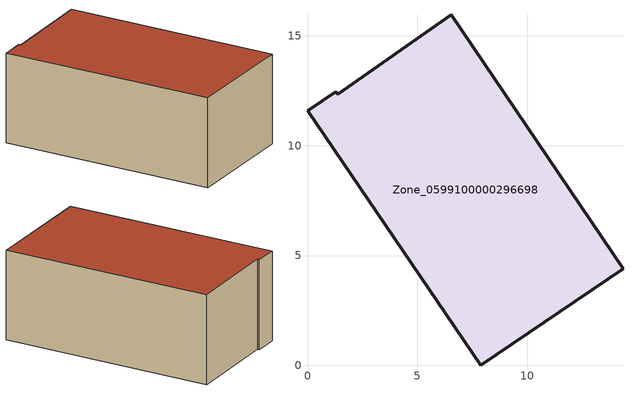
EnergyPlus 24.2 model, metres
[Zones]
Zone_0599100000296698
 floor ground (C_G): 6.54,15.97 14.37,4.4 7.88,0 0,11.59 1.29,12.47 1.38,12.35 z0
 wall outside (C_F): 7.88,0 14.37,4.4 6.54,15.97 1.38,12.35 1.29,12.47 0,11.59 7.88,0 z0:5.88
 roof outside (C_R): 14.37,4.4 6.54,15.97 1.38,12.35 1.29,12.47 0,11.59 7.88,0 z5.88
[BUILDING]
Pand.0599100000296698: North Axis=0; Terrain=City; Loads Convergence Tolerance Value=0.04; Temperature Convergence Tolerance Value=0.4; Solar Distribution=FullExterior; Maximum Number of Warmup Days=25; Minimum Number of Warmup Days=1
[Site:Location]
Rotterdam.The.Hague.AP_ZH_NLD Design_Conditions: Latitude=51.96; Longitude=4.45; Time Zone=1; Elevation=-4.5
[SITE:GROUNDTEMPERATURE:BUILDINGSURFACE]
18, 18, 18, 18, 18, 18, 18, 18, 18, 18, 18, 18
[MATERIAL] Thermal Absorptance=0.9; Solar Absorptance=0.7; Visible Absorptance=0.7
Name | Roughness | Thickness | Conductivity | Density | Specific Heat
G.D.1965 | MediumSmooth | 0.15 | 1 | 540 | 1210
F.D.1965 | Rough | 0.3 | 0.857143 | 1920 | 840
R.D.1965 | MediumRough | 0.2 | 0.08 | 1500 | 1000
[CONSTRUCTION]
C_G: G.D.1965
C_F: F.D.1965
C_R: R.D.1965
[ZONE]
Zone_0599100000296698: Type=1; Multiplier=1; Ceiling Height=Autocalculate; Volume=Autocalculate; Floor Area=autocalculate; Part of Total Floor Area=Yes
[ZONEINFILTRATION:DESIGNFLOWRATE]
Infil_Zone_0599100000296698: Zone or ZoneList or Space or SpaceList=Zone_0599100000296698; Schedule=AlwaysOn; Design Flow Rate Calculation Method=Flow/Area; Flow Rate per Floor Area=0.0042; Constant Term Coefficient=1; Temperature Term Coefficient=0; Velocity Term Coefficient=0; Velocity Squared Term Coefficient=0
[HVACTEMPLATE:ZONE:IDEALLOADSAIRSYSTEM]
Zone_0599100000296698: Maximum Heating Supply Air Temperature=50; Minimum Cooling Supply Air Temperature=13; Maximum Heating Supply Air Humidity Ratio=0.0156; Minimum Cooling Supply Air Humidity Ratio=0.0077; Heating Limit=NoLimit; Cooling Limit=NoLimit; Dehumidification Control Type=ConstantSensibleHeatRatio; Cooling Sensible Heat Ratio=0.7; Dehumidification Setpoint=60; Humidification Control Type=None; Humidification Setpoint=30; Outdoor Air Method=None; Outdoor Air Flow Rate per Person=0.00944; Outdoor Air Flow Rate per Zone Floor Area=0; Outdoor Air Flow Rate per Zone=0; Demand Controlled Ventilation Type=None; Outdoor Air Economizer Type=NoEconomizer; Heat Recovery Type=None; Sensible Heat Recovery Effectiveness=0.7; Latent Heat Recovery Effectiveness=0.65
[ZONECONTROL:THERMOSTAT]
ThermostatControl_Zone_0599100000296698: Zone or ZoneList=Zone_0599100000296698; Control Type Schedule=DualSetpointControlType; Control 1=Thermostat_Zone_0599100000296698; Temperature Difference Between Cutout And Setpoint=0
[THERMOSTATSETPOINT:DUALSETPOINT]
Thermostat_Zone_0599100000296698: Heating Setpoint Temperature Schedule=HeatingSetpoint_Zone_0599100000296698; Cooling Setpoint Temperature Schedule=CoolingSetpoint_Zone_0599100000296698
[SCHEDULE:COMPACT]
HeatingSetpoint_Zone_0599100000296698: Through: 12/31, For: AllDays, Until: 24:00, 21
CoolingSetpoint_Zone_0599100000296698: Through: 12/31, For: AllDays, Until: 24:00, 24
DualSetpointControlType: Through: 12/31, For: AllDays, Until: 24:00, 4
AlwaysOn: Through: 12/31, For: AllDays, Until: 24:00, 1
